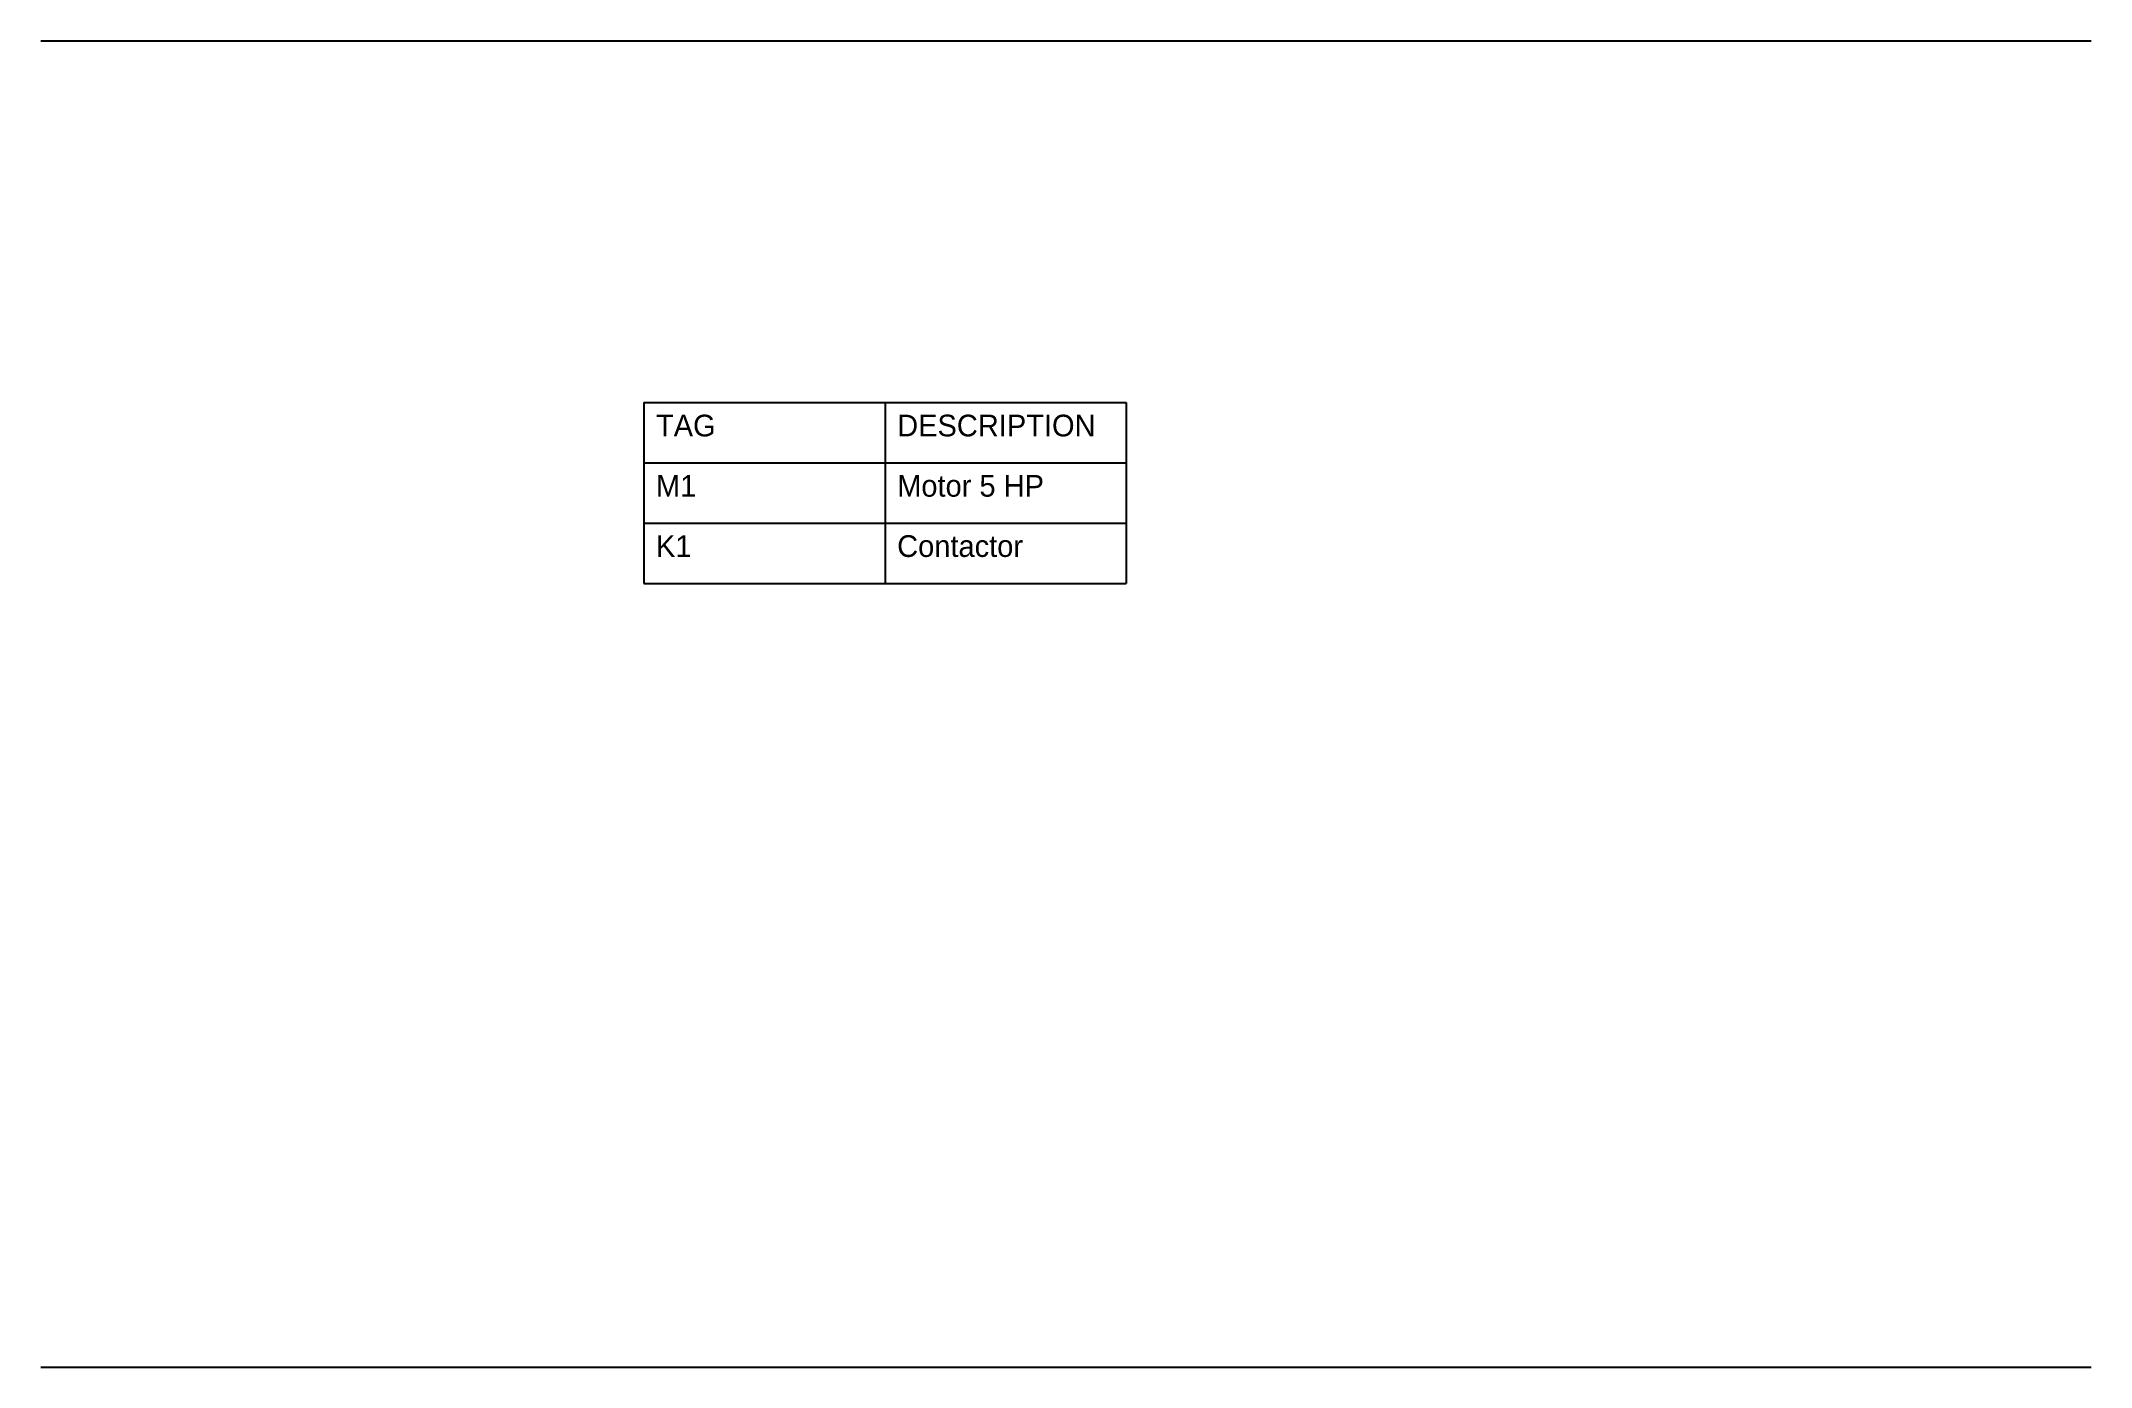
# Model space of a CAD drawing. Header units: inches. Extents: x 0 to 17, y 0 to 11.
import ezdxf

# ---------------------------------------------------------------- set-up
doc = ezdxf.new("R2010")
doc.units = ezdxf.units.IN
doc.layers.add('BORDER', color=1, linetype='Continuous')
doc.layers.add('TABLE', color=3, linetype='Continuous')

# ---------------------------------------------------------------- blocks, each defined once
blk = doc.blocks.new('*T1')
at = {"layer": 'TABLE'}
for p, q in [((0, 0), (4, 0)), ((0, 0), (0, -1.5)), ((2, 0), (2, -1.5)), ((4, 0), (4, -1.5)), ((0, -0.5), (4, -0.5)), ((0, -1), (4, -1)), ((0, -1.5), (4, -1.5))]:
    blk.add_line(p, q, dxfattribs=at)
at = {"layer": 'TABLE', "char_height": 0.18, "width": 1.8, "attachment_point": 1}
for s, insert in [('TAG', (0.1, -0.1)), ('DESCRIPTION', (2.1, -0.1)), ('M1', (0.1, -0.6)), ('Motor 5 HP', (2.1, -0.6)), ('K1', (0.1, -1.1)), ('Contactor', (2.1, -1.1))]:
    blk.add_mtext(s, dxfattribs=dict(at, insert=insert))

msp = doc.modelspace()

# ---------------------------------------------------------------- linework, layer by layer
at = {"layer": 'BORDER'}
for p, q in [((0, 11), (17, 11)), ((0, 0), (17, 0))]:
    msp.add_line(p, q, dxfattribs=at)

# ---------------------------------------------------------------- block references
msp.add_blockref('*T1', (5, 8))

doc.saveas('drawing.dxf')
